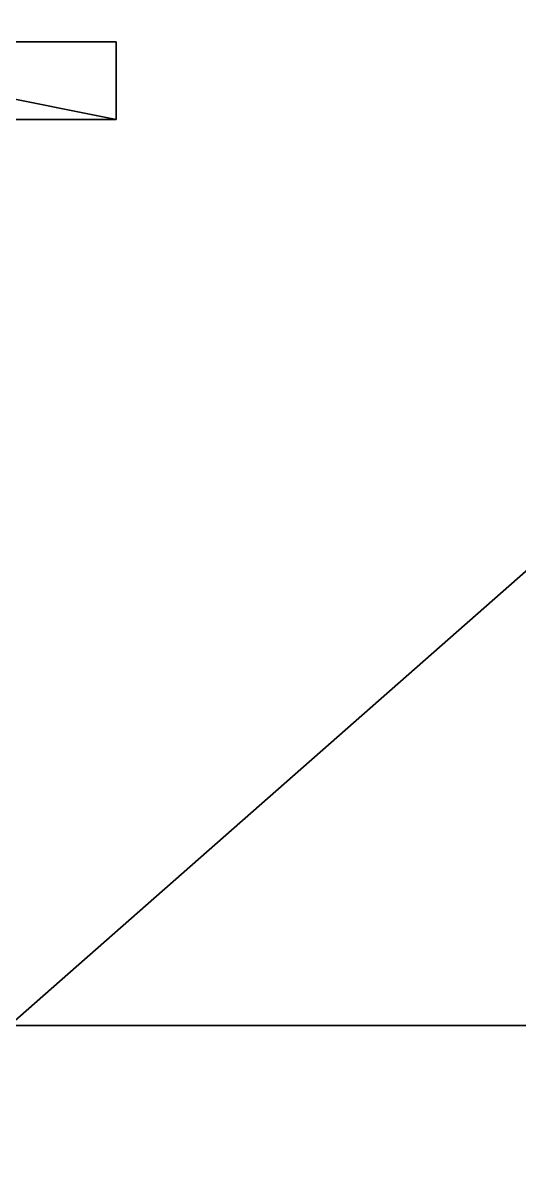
# Model space of a CAD drawing. Extents: x 0 to 4068, y -150 to 4325.
# Drawn here: x 2154.4 to 2205.6, y 1424 to 1542.4 of the extents above; entities that cross this region are included whole.
import ezdxf

# ---------------------------------------------------------------- set-up
doc = ezdxf.new("R2010")
doc.units = 0
for name, color, linetype in [('LAYER0', 7, 'CONTINUOUS'), ('LAYER412', 7, 'CONTINUOUS'), ('LAYER413', 7, 'CONTINUOUS'), ('LAYER486', 253, 'CONTINUOUS'), ('LAYER755', 253, 'CONTINUOUS')]:
    doc.layers.add(name, color=color, linetype=linetype)

msp = doc.modelspace()

# ---------------------------------------------------------------- linework, layer by layer
at = {"layer": 'LAYER0', "invisible_edges": 1}
for points in [[(4068, 4325, -5), (0, -150, -5), (0, 4325, -5), (4068, 4325, -5)], [(0, -150, -5), (4068, 4325, -5), (4068, -150, -5), (0, -150, -5)], [(4068, -150), (0, 4325), (0, -150), (4068, -150)], [(0, 4325), (4068, -150), (4068, 4325), (0, 4325)]]:
    msp.add_3dface(points, dxfattribs=at)
at = {"layer": 'LAYER412'}
for points, invisible_edges in [([(2299, 1439), (2153, 1439), (2299, 1567.48), (2299, 1439)], 2), ([(2299, 1567.48), (2153, 1439, 2410), (2299, 1567.48, 2410), (2299, 1567.48)], 1), ([(2153, 1439, 2410), (2299, 1567.48), (2153, 1439), (2153, 1439, 2410)], 1), ([(2299, 1567.48, 2410), (2153, 1439, 2410), (2299, 1439, 2410), (2299, 1567.48, 2410)], 1), ([(2153, 1439), (2299, 1439, 2410), (2153, 1439, 2410), (2153, 1439)], 1), ([(2299, 1439, 2410), (2153, 1439), (2299, 1439), (2299, 1439, 2410)], 1)]:
    msp.add_3dface(points, dxfattribs=dict(at, invisible_edges=invisible_edges))
at = {"layer": 'LAYER413', "invisible_edges": 1}
for points in [[(2303, 4325), (2153, 1439), (2153, 4175), (2303, 4325)], [(2153, 1439), (2303, 4325), (2303, 1571), (2153, 1439)], [(2303, 1571, 2410), (2153, 4175, 2410), (2153, 1439, 2410), (2303, 1571, 2410)], [(2303, 1571, 2410), (2153, 1439), (2303, 1571), (2303, 1571, 2410)], [(2153, 1439), (2303, 1571, 2410), (2153, 1439, 2410), (2153, 1439)]]:
    msp.add_3dface(points, dxfattribs=at)
at = {"layer": 'LAYER486'}
for points in [[(2124, 1532.5, 827), (2164, 1532.5, 827), (2124, 1540.5, 827), (2124, 1532.5, 827)], [(2124, 1540.5, 827), (2164, 1532.5, 827), (2164, 1540.5, 827), (2124, 1540.5, 827)], [(2124, 1540.5, 827), (2164, 1540.5, 827), (2124, 1540.5, 819), (2124, 1540.5, 827)], [(2124, 1540.5, 819), (2164, 1540.5, 827), (2164, 1540.5, 819), (2124, 1540.5, 819)], [(2124, 1532.5, 819), (2124, 1540.5, 819), (2164, 1532.5, 819), (2124, 1532.5, 819)], [(2164, 1532.5, 819), (2124, 1540.5, 819), (2164, 1540.5, 819), (2164, 1532.5, 819)], [(2164, 1532.5, 819), (2164, 1540.5, 819), (2164, 1532.5, 827), (2164, 1532.5, 819)], [(2164, 1532.5, 827), (2164, 1540.5, 819), (2164, 1540.5, 827), (2164, 1532.5, 827)], [(2124, 1532.5, 819), (2164, 1532.5, 819), (2124, 1532.5, 827), (2124, 1532.5, 819)], [(2124, 1532.5, 827), (2164, 1532.5, 819), (2164, 1532.5, 827), (2124, 1532.5, 827)]]:
    msp.add_3dface(points, dxfattribs=at)
at = {"layer": 'LAYER755'}
for points in [[(2124, 1532.5, 2318), (2164, 1532.5, 2318), (2124, 1540.5, 2318), (2124, 1532.5, 2318)], [(2124, 1540.5, 2318), (2164, 1532.5, 2318), (2164, 1540.5, 2318), (2124, 1540.5, 2318)], [(2124, 1540.5, 2318), (2164, 1540.5, 2318), (2124, 1540.5, 2310), (2124, 1540.5, 2318)], [(2124, 1540.5, 2310), (2164, 1540.5, 2318), (2164, 1540.5, 2310), (2124, 1540.5, 2310)], [(2124, 1532.5, 2310), (2124, 1540.5, 2310), (2164, 1532.5, 2310), (2124, 1532.5, 2310)], [(2164, 1532.5, 2310), (2124, 1540.5, 2310), (2164, 1540.5, 2310), (2164, 1532.5, 2310)], [(2164, 1532.5, 2310), (2164, 1540.5, 2310), (2164, 1532.5, 2318), (2164, 1532.5, 2310)], [(2164, 1532.5, 2318), (2164, 1540.5, 2310), (2164, 1540.5, 2318), (2164, 1532.5, 2318)], [(2124, 1532.5, 2310), (2164, 1532.5, 2310), (2124, 1532.5, 2318), (2124, 1532.5, 2310)], [(2124, 1532.5, 2318), (2164, 1532.5, 2310), (2164, 1532.5, 2318), (2124, 1532.5, 2318)]]:
    msp.add_3dface(points, dxfattribs=at)

doc.saveas('drawing.dxf')
